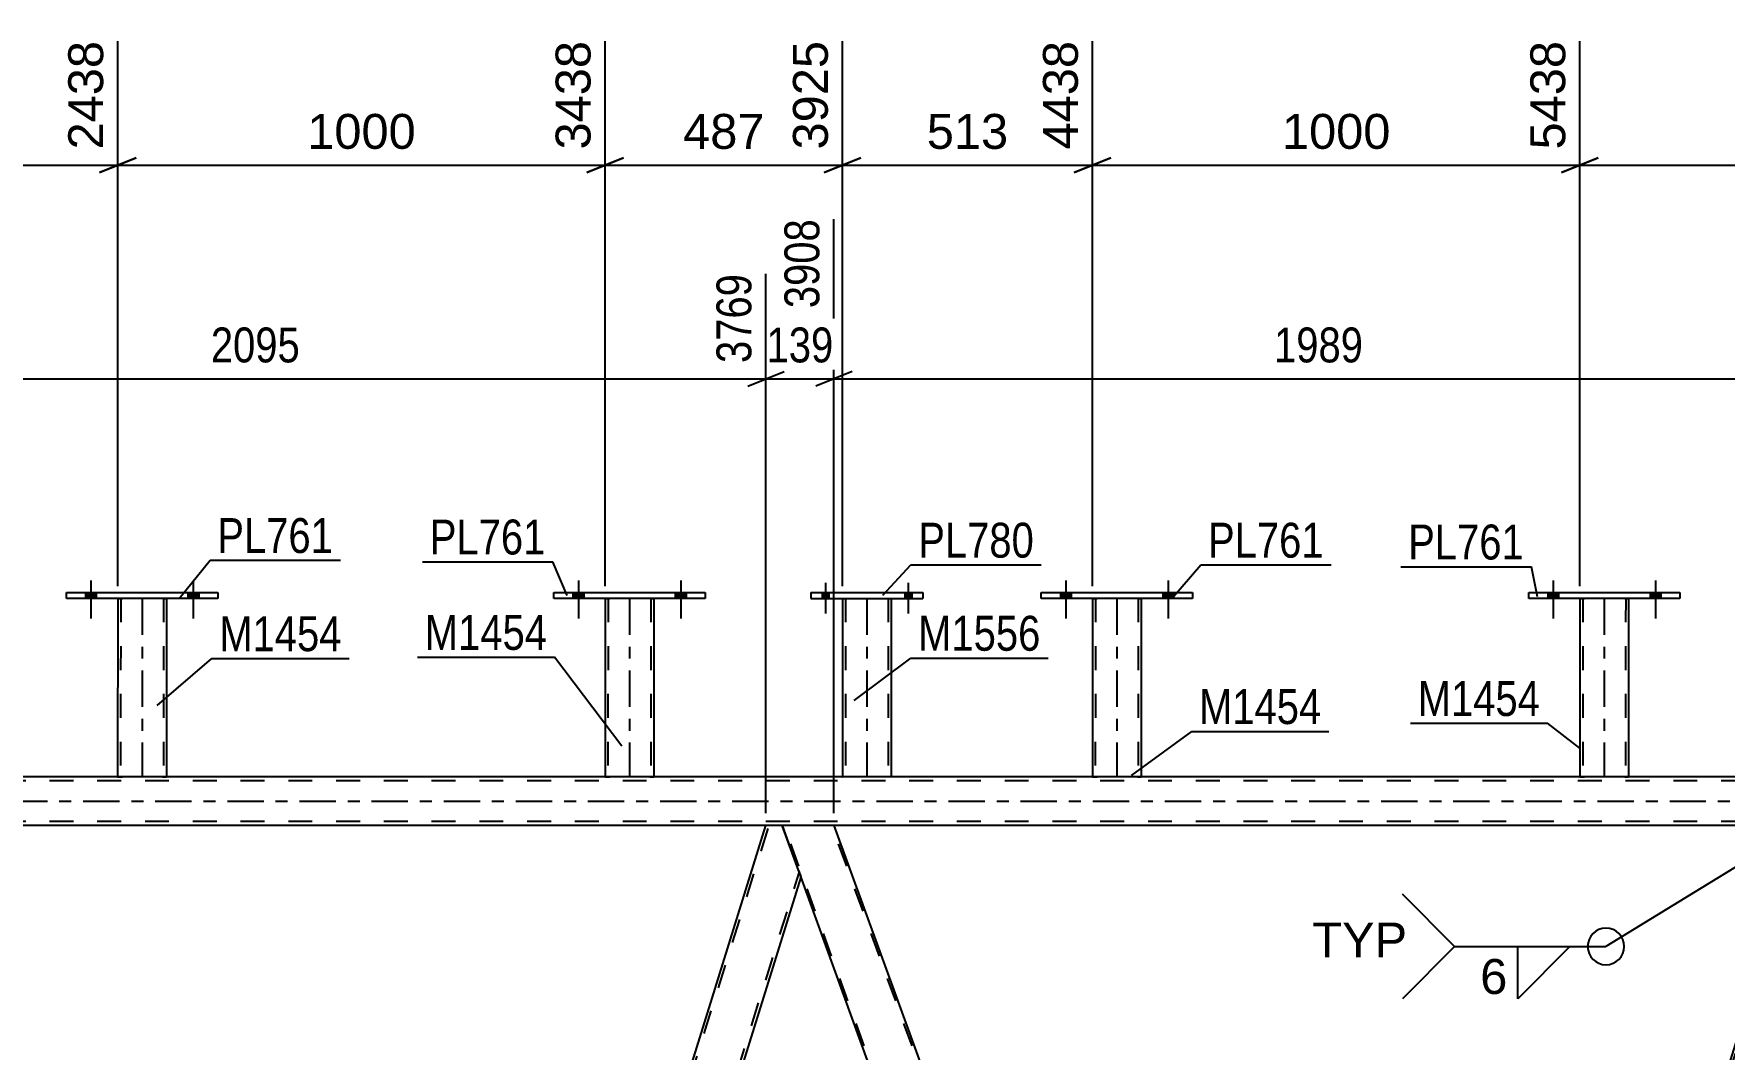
# Model space of a CAD drawing. Header units: millimetres. Extents: x 0 to 841, y 0 to 594.
# Drawn here: x 130.3 to 269, y 419.7 to 503 of the extents above; entities that cross this region are included whole.
import ezdxf

# ---------------------------------------------------------------- set-up
doc = ezdxf.new("R2010")
doc.units = ezdxf.units.MM
doc.linetypes.add('DXK_LINE_DOT2', pattern=[3.9198, 1.9599, -1.9599])
doc.linetypes.add('DXK_LINE_DOT3', pattern=[5.9187, 2.979, -0.9799, 0.9799, -0.9799])
doc.styles.add('Arial', font='ARIAL.TTF', dxfattribs={"height": 0.2})
doc.styles.add('Arial Narrow', font='ARIALN.TTF', dxfattribs={"height": 0.2})

# ---------------------------------------------------------------- blocks, each defined once
blk = doc.blocks.new('Part-814761036-3569 - 3064')
at = {"color": 2, "linetype": 'Continuous'}
for p, q in [((195.93, 438.02), (191.67, 438.02)), ((195.93, 438.02), (238.3, 321.62)), ((234.04, 321.62), (193.2, 433.82))]:
    blk.add_line(p, q, dxfattribs=at)
at = {"color": 7, "linetype": 'DXK_LINE_DOT2'}
for p, q in [((191.67, 438.02), (193.2, 433.82)), ((235.96, 316.8), (191.84, 438.02)), ((239.88, 316.8), (195.76, 438.02)), ((235.79, 316.8), (234.04, 321.62)), ((240.05, 316.8), (238.3, 321.62)), ((240.05, 316.8), (235.79, 316.8))]:
    blk.add_line(p, q, dxfattribs=at)
blk = doc.blocks.new('Bolt-814761036-3093 - 3064')
at = {"linetype": 'Continuous'}
for points in [[(174.51, 456.66), (175.39, 456.66), (175.39, 457.14), (174.51, 457.14)], [(182.91, 456.66), (183.79, 456.66), (183.79, 457.14), (182.91, 457.14)]]:
    blk.add_hatch(color=1, dxfattribs=at).paths.add_polyline_path(points)
at = {"color": 1, "linetype": 'Continuous'}
for p, q in [((174.95, 458.14), (174.95, 455.02)), ((183.35, 458.14), (183.35, 455.02)), ((174.51, 457.14), (174.51, 456.66)), ((175.39, 457.14), (175.39, 456.66)), ((182.91, 457.14), (182.91, 456.66)), ((183.79, 457.14), (183.79, 456.66))]:
    blk.add_line(p, q, dxfattribs=at)
blk = doc.blocks.new('Part-814761036-3541 - 3064')
at = {"color": 2, "linetype": 'Continuous'}
for p, q in [((252.95, 456.66), (252.95, 457.14)), ((252.95, 457.14), (265.35, 457.14)), ((265.35, 456.66), (252.95, 456.66)), ((265.35, 457.14), (265.35, 456.66))]:
    blk.add_line(p, q, dxfattribs=at)
blk = doc.blocks.new('Part-814761036-3340 - 3064')
at = {"color": 2, "linetype": 'Continuous'}
for p, q in [((212.95, 456.66), (212.95, 457.14)), ((212.95, 457.14), (225.35, 457.14)), ((225.35, 456.66), (212.95, 456.66)), ((225.35, 457.14), (225.35, 456.66))]:
    blk.add_line(p, q, dxfattribs=at)
blk = doc.blocks.new('Part-814761036-3233 - 3064')
at = {"color": 7, "linetype": 'DXK_LINE_DOT2'}
for p, q in [((760.68, 441.7), (39.61, 441.7)), ((141.14, 442.02), (137.14, 442.02)), ((181.14, 442.02), (177.14, 442.02)), ((200.63, 442.02), (196.63, 442.02)), ((221.14, 442.02), (217.14, 442.02)), ((261.14, 442.02), (257.14, 442.02)), ((760.68, 438.34), (39.61, 438.34)), ((195.93, 438.02), (190.35, 438.02))]:
    blk.add_line(p, q, dxfattribs=at)
at = {"color": 2, "linetype": 'Continuous'}
for p, q in [((137.14, 442.02), (101.14, 442.02)), ((177.14, 442.02), (141.14, 442.02)), ((196.63, 442.02), (181.14, 442.02)), ((217.14, 442.02), (200.63, 442.02)), ((257.14, 442.02), (221.14, 442.02)), ((297.14, 442.02), (261.14, 442.02)), ((190.35, 438.02), (110.79, 438.02)), ((275.49, 438.02), (195.93, 438.02))]:
    blk.add_line(p, q, dxfattribs=at)
at = {"color": 7, "linetype": 'DXK_LINE_DOT3'}
blk.add_line((39.61, 440.02), (760.68, 440.02), dxfattribs=at)
blk = doc.blocks.new('Bolt-814761036-3256 - 3064')
at = {"linetype": 'Continuous'}
for points in [[(254.51, 456.66), (255.39, 456.66), (255.39, 457.14), (254.51, 457.14)], [(262.91, 456.66), (263.79, 456.66), (263.79, 457.14), (262.91, 457.14)]]:
    blk.add_hatch(color=1, dxfattribs=at).paths.add_polyline_path(points)
at = {"color": 1, "linetype": 'Continuous'}
for p, q in [((254.95, 458.14), (254.95, 455.02)), ((263.35, 458.14), (263.35, 455.02)), ((254.51, 457.14), (254.51, 456.66)), ((255.39, 457.14), (255.39, 456.66)), ((262.91, 457.14), (262.91, 456.66)), ((263.79, 457.14), (263.79, 456.66))]:
    blk.add_line(p, q, dxfattribs=at)
blk = doc.blocks.new('Bolt-814761036-3257 - 3064')
at = {"linetype": 'Continuous'}
for points in [[(254.51, 456.66), (255.39, 456.66), (255.39, 457.14), (254.51, 457.14)], [(262.91, 456.66), (263.79, 456.66), (263.79, 457.14), (262.91, 457.14)]]:
    blk.add_hatch(color=1, dxfattribs=at).paths.add_polyline_path(points)
at = {"color": 1, "linetype": 'Continuous'}
for p, q in [((254.95, 458.14), (254.95, 455.02)), ((263.35, 458.14), (263.35, 455.02)), ((254.51, 457.14), (254.51, 456.66)), ((255.39, 457.14), (255.39, 456.66)), ((262.91, 457.14), (262.91, 456.66)), ((263.79, 457.14), (263.79, 456.66))]:
    blk.add_line(p, q, dxfattribs=at)
blk = doc.blocks.new('Bolt-814761036-3259 - 3064')
at = {"linetype": 'Continuous'}
for points in [[(214.51, 456.66), (215.39, 456.66), (215.39, 457.14), (214.51, 457.14)], [(222.91, 456.66), (223.79, 456.66), (223.79, 457.14), (222.91, 457.14)]]:
    blk.add_hatch(color=1, dxfattribs=at).paths.add_polyline_path(points)
at = {"color": 1, "linetype": 'Continuous'}
for p, q in [((214.95, 458.14), (214.95, 455.02)), ((223.35, 458.14), (223.35, 455.02)), ((214.51, 457.14), (214.51, 456.66)), ((215.39, 457.14), (215.39, 456.66)), ((222.91, 457.14), (222.91, 456.66)), ((223.79, 457.14), (223.79, 456.66))]:
    blk.add_line(p, q, dxfattribs=at)
blk = doc.blocks.new('Bolt-814761036-3410 - 3064')
at = {"linetype": 'Continuous'}
for points in [[(174.51, 456.66), (175.39, 456.66), (175.39, 457.14), (174.51, 457.14)], [(182.91, 456.66), (183.79, 456.66), (183.79, 457.14), (182.91, 457.14)]]:
    blk.add_hatch(color=1, dxfattribs=at).paths.add_polyline_path(points)
at = {"color": 1, "linetype": 'Continuous'}
for p, q in [((174.95, 458.14), (174.95, 455.02)), ((183.35, 458.14), (183.35, 455.02)), ((174.51, 457.14), (174.51, 456.66)), ((175.39, 457.14), (175.39, 456.66)), ((182.91, 457.14), (182.91, 456.66)), ((183.79, 457.14), (183.79, 456.66))]:
    blk.add_line(p, q, dxfattribs=at)
blk = doc.blocks.new('Bolt-814761036-3298 - 3064')
at = {"linetype": 'Continuous'}
for points in [[(214.51, 456.66), (215.39, 456.66), (215.39, 457.14), (214.51, 457.14)], [(222.91, 456.66), (223.79, 456.66), (223.79, 457.14), (222.91, 457.14)]]:
    blk.add_hatch(color=1, dxfattribs=at).paths.add_polyline_path(points)
at = {"color": 1, "linetype": 'Continuous'}
for p, q in [((214.95, 458.14), (214.95, 455.02)), ((223.35, 458.14), (223.35, 455.02)), ((214.51, 457.14), (214.51, 456.66)), ((215.39, 457.14), (215.39, 456.66)), ((222.91, 457.14), (222.91, 456.66)), ((223.79, 457.14), (223.79, 456.66))]:
    blk.add_line(p, q, dxfattribs=at)
blk = doc.blocks.new('Part-814761036-3319 - 3064')
at = {"color": 2, "linetype": 'Continuous'}
for p, q in [((132.95, 456.66), (132.95, 457.14)), ((132.95, 457.14), (145.35, 457.14)), ((145.35, 456.66), (132.95, 456.66)), ((145.35, 457.14), (145.35, 456.66))]:
    blk.add_line(p, q, dxfattribs=at)
blk = doc.blocks.new('Part-814761036-3324 - 3064')
at = {"color": 2, "linetype": 'Continuous'}
for p, q in [((217.15, 456.66), (217.14, 442.02)), ((221.15, 456.66), (221.14, 442.02)), ((217.18, 442.02), (217.14, 442.02)), ((217.28, 442.02), (217.18, 442.02)), ((217.44, 442.02), (217.28, 442.02)), ((220.85, 442.02), (217.44, 442.02)), ((221, 442.02), (220.85, 442.02)), ((221.11, 442.02), (221, 442.02)), ((221.14, 442.02), (221.11, 442.02))]:
    blk.add_line(p, q, dxfattribs=at)
at = {"color": 7, "linetype": 'DXK_LINE_DOT2'}
for p, q in [((217.15, 456.66), (217.15, 456.66)), ((217.15, 456.66), (217.15, 456.66)), ((217.15, 456.66), (217.15, 456.66)), ((217.18, 456.66), (217.15, 456.66)), ((217.15, 456.66), (217.18, 456.66)), ((217.29, 456.66), (217.18, 456.66)), ((217.18, 456.66), (217.29, 456.66)), ((217.44, 456.66), (217.29, 456.66)), ((217.29, 456.66), (217.44, 456.66)), ((217.39, 456.66), (217.38, 442.02)), ((217.39, 456.66), (217.39, 456.66)), ((217.41, 456.66), (217.39, 456.66)), ((217.39, 456.66), (217.41, 456.66)), ((217.46, 456.66), (217.41, 456.66)), ((217.41, 456.66), (217.46, 456.66)), ((220.85, 456.66), (217.44, 456.66)), ((220.85, 456.66), (217.44, 456.66)), ((220.76, 456.66), (217.46, 456.66)), ((217.46, 456.66), (217.54, 456.66)), ((220.84, 456.66), (217.54, 456.66)), ((220.84, 456.66), (220.76, 456.66)), ((220.89, 456.66), (220.84, 456.66)), ((220.84, 456.66), (220.89, 456.66)), ((220.85, 456.66), (221.01, 456.66)), ((221.01, 456.66), (220.85, 456.66)), ((220.91, 456.66), (220.89, 456.66)), ((220.89, 456.66), (220.91, 456.66)), ((220.91, 456.66), (220.9, 442.02)), ((220.91, 456.66), (220.91, 456.66)), ((221.01, 456.66), (221.11, 456.66)), ((221.11, 456.66), (221.01, 456.66)), ((221.11, 456.66), (221.15, 456.66)), ((221.15, 456.66), (221.11, 456.66)), ((221.15, 456.66), (221.15, 456.66)), ((221.15, 456.66), (221.15, 456.66)), ((221.15, 456.66), (221.15, 456.66)), ((217.14, 442.02), (217.18, 442.02)), ((217.18, 442.02), (217.28, 442.02)), ((217.28, 442.02), (217.44, 442.02)), ((217.4, 442.02), (217.38, 442.02)), ((217.38, 442.02), (217.4, 442.02)), ((217.45, 442.02), (217.4, 442.02)), ((217.4, 442.02), (217.44, 442.02)), ((220.85, 442.02), (217.44, 442.02)), ((217.44, 442.02), (217.45, 442.02)), ((220.76, 442.02), (217.45, 442.02)), ((217.45, 442.02), (217.53, 442.02)), ((220.83, 442.02), (217.53, 442.02)), ((220.83, 442.02), (220.76, 442.02)), ((220.89, 442.02), (220.83, 442.02)), ((220.83, 442.02), (220.89, 442.02)), ((220.85, 442.02), (221, 442.02)), ((220.9, 442.02), (220.89, 442.02)), ((220.89, 442.02), (220.9, 442.02)), ((221, 442.02), (221.11, 442.02)), ((221.11, 442.02), (221.14, 442.02))]:
    blk.add_line(p, q, dxfattribs=at)
at = {"color": 7, "linetype": 'DXK_LINE_DOT3'}
blk.add_line((219.15, 456.66), (219.14, 442.02), dxfattribs=at)
blk = doc.blocks.new('Part-814761036-3329 - 3064')
at = {"color": 2, "linetype": 'Continuous'}
for p, q in [((257.15, 456.66), (257.14, 442.02)), ((261.15, 456.66), (261.14, 442.02)), ((257.18, 442.02), (257.14, 442.02)), ((257.28, 442.02), (257.18, 442.02)), ((257.44, 442.02), (257.28, 442.02)), ((260.85, 442.02), (257.44, 442.02)), ((261, 442.02), (260.85, 442.02)), ((261.11, 442.02), (261, 442.02)), ((261.14, 442.02), (261.11, 442.02))]:
    blk.add_line(p, q, dxfattribs=at)
at = {"color": 7, "linetype": 'DXK_LINE_DOT2'}
for p, q in [((257.15, 456.66), (257.15, 456.66)), ((257.15, 456.66), (257.15, 456.66)), ((257.15, 456.66), (257.15, 456.66)), ((257.18, 456.66), (257.15, 456.66)), ((257.15, 456.66), (257.18, 456.66)), ((257.29, 456.66), (257.18, 456.66)), ((257.18, 456.66), (257.29, 456.66)), ((257.44, 456.66), (257.29, 456.66)), ((257.29, 456.66), (257.44, 456.66)), ((257.39, 456.66), (257.38, 442.02)), ((257.39, 456.66), (257.39, 456.66)), ((257.41, 456.66), (257.39, 456.66)), ((257.39, 456.66), (257.41, 456.66)), ((257.46, 456.66), (257.41, 456.66)), ((257.41, 456.66), (257.46, 456.66)), ((260.85, 456.66), (257.44, 456.66)), ((260.85, 456.66), (257.44, 456.66)), ((260.76, 456.66), (257.46, 456.66)), ((257.46, 456.66), (257.54, 456.66)), ((260.84, 456.66), (257.54, 456.66)), ((260.84, 456.66), (260.76, 456.66)), ((260.89, 456.66), (260.84, 456.66)), ((260.84, 456.66), (260.89, 456.66)), ((260.85, 456.66), (261.01, 456.66)), ((261.01, 456.66), (260.85, 456.66)), ((260.91, 456.66), (260.89, 456.66)), ((260.89, 456.66), (260.91, 456.66)), ((260.91, 456.66), (260.9, 442.02)), ((260.91, 456.66), (260.91, 456.66)), ((261.01, 456.66), (261.11, 456.66)), ((261.11, 456.66), (261.01, 456.66)), ((261.11, 456.66), (261.15, 456.66)), ((261.15, 456.66), (261.11, 456.66)), ((261.15, 456.66), (261.15, 456.66)), ((261.15, 456.66), (261.15, 456.66)), ((261.15, 456.66), (261.15, 456.66)), ((257.14, 442.02), (257.18, 442.02)), ((257.18, 442.02), (257.28, 442.02)), ((257.28, 442.02), (257.44, 442.02)), ((257.4, 442.02), (257.38, 442.02)), ((257.38, 442.02), (257.4, 442.02)), ((257.45, 442.02), (257.4, 442.02)), ((257.4, 442.02), (257.44, 442.02)), ((260.85, 442.02), (257.44, 442.02)), ((257.44, 442.02), (257.45, 442.02)), ((260.75, 442.02), (257.45, 442.02)), ((257.45, 442.02), (257.53, 442.02)), ((260.83, 442.02), (257.53, 442.02)), ((260.83, 442.02), (260.75, 442.02)), ((260.88, 442.02), (260.83, 442.02)), ((260.83, 442.02), (260.88, 442.02)), ((260.85, 442.02), (261, 442.02)), ((260.9, 442.02), (260.88, 442.02)), ((260.88, 442.02), (260.9, 442.02)), ((261, 442.02), (261.11, 442.02)), ((261.11, 442.02), (261.14, 442.02))]:
    blk.add_line(p, q, dxfattribs=at)
at = {"color": 7, "linetype": 'DXK_LINE_DOT3'}
blk.add_line((259.15, 456.66), (259.14, 442.02), dxfattribs=at)
blk = doc.blocks.new('Part-814761036-3372 - 3064')
at = {"color": 2, "linetype": 'Continuous'}
for p, q in [((137.15, 456.66), (137.14, 442.02)), ((141.15, 456.66), (141.14, 442.02)), ((137.18, 442.02), (137.14, 442.02)), ((137.28, 442.02), (137.18, 442.02)), ((137.44, 442.02), (137.28, 442.02)), ((140.85, 442.02), (137.44, 442.02)), ((141, 442.02), (140.85, 442.02)), ((141.11, 442.02), (141, 442.02)), ((141.14, 442.02), (141.11, 442.02))]:
    blk.add_line(p, q, dxfattribs=at)
at = {"color": 7, "linetype": 'DXK_LINE_DOT2'}
for p, q in [((137.15, 456.66), (137.15, 456.66)), ((137.15, 456.66), (137.15, 456.66)), ((137.15, 456.66), (137.15, 456.66)), ((137.18, 456.66), (137.15, 456.66)), ((137.15, 456.66), (137.18, 456.66)), ((137.29, 456.66), (137.18, 456.66)), ((137.18, 456.66), (137.29, 456.66)), ((137.41, 456.66), (137.29, 456.66)), ((137.29, 456.66), (137.44, 456.66)), ((137.39, 456.66), (137.38, 442.02)), ((137.39, 456.66), (137.39, 456.66)), ((137.41, 456.66), (137.39, 456.66)), ((137.39, 456.66), (137.41, 456.66)), ((140.85, 456.66), (137.41, 456.66)), ((137.46, 456.66), (137.41, 456.66)), ((137.41, 456.66), (137.46, 456.66)), ((140.85, 456.66), (137.44, 456.66)), ((140.76, 456.66), (137.46, 456.66)), ((137.46, 456.66), (137.54, 456.66)), ((140.84, 456.66), (137.54, 456.66)), ((140.84, 456.66), (140.76, 456.66)), ((140.89, 456.66), (140.84, 456.66)), ((140.84, 456.66), (140.89, 456.66)), ((140.85, 456.66), (141.01, 456.66)), ((141.01, 456.66), (140.85, 456.66)), ((140.91, 456.66), (140.89, 456.66)), ((140.89, 456.66), (140.91, 456.66)), ((140.91, 456.66), (140.9, 442.02)), ((140.91, 456.66), (140.91, 456.66)), ((141.01, 456.66), (141.11, 456.66)), ((141.11, 456.66), (141.01, 456.66)), ((141.11, 456.66), (141.15, 456.66)), ((141.15, 456.66), (141.11, 456.66)), ((141.15, 456.66), (141.15, 456.66)), ((141.15, 456.66), (141.15, 456.66)), ((141.15, 456.66), (141.15, 456.66)), ((137.14, 442.02), (137.18, 442.02)), ((137.18, 442.02), (137.28, 442.02)), ((137.28, 442.02), (137.44, 442.02)), ((137.4, 442.02), (137.38, 442.02)), ((137.38, 442.02), (137.4, 442.02)), ((137.45, 442.02), (137.4, 442.02)), ((137.4, 442.02), (137.44, 442.02)), ((140.85, 442.02), (137.44, 442.02)), ((137.44, 442.02), (137.45, 442.02)), ((140.76, 442.02), (137.45, 442.02)), ((137.45, 442.02), (137.53, 442.02)), ((140.83, 442.02), (137.53, 442.02)), ((140.83, 442.02), (140.76, 442.02)), ((140.89, 442.02), (140.83, 442.02)), ((140.83, 442.02), (140.89, 442.02)), ((140.85, 442.02), (141, 442.02)), ((140.9, 442.02), (140.89, 442.02)), ((140.89, 442.02), (140.9, 442.02)), ((141, 442.02), (141.11, 442.02)), ((141.11, 442.02), (141.14, 442.02))]:
    blk.add_line(p, q, dxfattribs=at)
at = {"color": 7, "linetype": 'DXK_LINE_DOT3'}
blk.add_line((139.15, 456.66), (139.14, 442.02), dxfattribs=at)
blk = doc.blocks.new('Part-814761036-3409 - 3064')
at = {"color": 7, "linetype": 'DXK_LINE_DOT2'}
for p, q in [((275.74, 438.02), (238.92, 319.9)), ((278.22, 434.14), (241.64, 316.8)), ((278.35, 433.77), (278.33, 433.82)), ((278.35, 433.77), (278.33, 433.82)), ((239.2, 321.62), (238.78, 320.27)), ((243.39, 321.62), (241.89, 316.8)), ((240.05, 316.8), (238.78, 320.27)), ((241.89, 316.8), (240.05, 316.8))]:
    blk.add_line(p, q, dxfattribs=at)
at = {"color": 2, "linetype": 'Continuous'}
for p, q in [((275.49, 438.02), (239.2, 321.62)), ((276.81, 438.02), (275.49, 438.02)), ((278.33, 433.82), (276.81, 438.02)), ((278.35, 433.77), (243.39, 321.62))]:
    blk.add_line(p, q, dxfattribs=at)
blk = doc.blocks.new('Part-814761036-3601 - 3064')
at = {"color": 2, "linetype": 'Continuous'}
for p, q in [((194.03, 457.14), (194.03, 456.66)), ((194.03, 457.14), (203.23, 457.14)), ((194.03, 456.66), (203.23, 456.66)), ((203.23, 457.14), (203.23, 456.66))]:
    blk.add_line(p, q, dxfattribs=at)
at = {"color": 7, "linetype": 'DXK_LINE_DOT2'}
for p, q in [((194.03, 457.14), (203.23, 457.14)), ((194.03, 456.66), (203.23, 456.66))]:
    blk.add_line(p, q, dxfattribs=at)
blk = doc.blocks.new('Part-814761036-3478 - 3064')
at = {"color": 2, "linetype": 'Continuous'}
for p, q in [((177.15, 456.66), (177.14, 442.02)), ((181.15, 456.66), (181.14, 442.02)), ((177.18, 442.02), (177.14, 442.02)), ((177.28, 442.02), (177.18, 442.02)), ((177.44, 442.02), (177.28, 442.02)), ((180.85, 442.02), (177.44, 442.02)), ((181, 442.02), (180.85, 442.02)), ((181.11, 442.02), (181, 442.02)), ((181.14, 442.02), (181.11, 442.02))]:
    blk.add_line(p, q, dxfattribs=at)
at = {"color": 7, "linetype": 'DXK_LINE_DOT2'}
for p, q in [((177.15, 456.66), (177.15, 456.66)), ((177.15, 456.66), (177.15, 456.66)), ((177.15, 456.66), (177.15, 456.66)), ((177.18, 456.66), (177.15, 456.66)), ((177.15, 456.66), (177.18, 456.66)), ((177.29, 456.66), (177.18, 456.66)), ((177.18, 456.66), (177.29, 456.66)), ((177.44, 456.66), (177.29, 456.66)), ((177.29, 456.66), (177.44, 456.66)), ((177.39, 456.66), (177.38, 442.02)), ((177.39, 456.66), (177.39, 456.66)), ((177.41, 456.66), (177.39, 456.66)), ((177.39, 456.66), (177.41, 456.66)), ((177.46, 456.66), (177.41, 456.66)), ((177.41, 456.66), (177.46, 456.66)), ((180.85, 456.66), (177.44, 456.66)), ((180.85, 456.66), (177.44, 456.66)), ((180.76, 456.66), (177.46, 456.66)), ((177.46, 456.66), (177.54, 456.66)), ((180.84, 456.66), (177.54, 456.66)), ((180.84, 456.66), (180.76, 456.66)), ((180.89, 456.66), (180.84, 456.66)), ((180.84, 456.66), (180.89, 456.66)), ((180.85, 456.66), (181.01, 456.66)), ((181.01, 456.66), (180.85, 456.66)), ((180.91, 456.66), (180.89, 456.66)), ((180.89, 456.66), (180.91, 456.66)), ((180.91, 456.66), (180.9, 442.02)), ((180.91, 456.66), (180.91, 456.66)), ((181.01, 456.66), (181.11, 456.66)), ((181.11, 456.66), (181.01, 456.66)), ((181.11, 456.66), (181.15, 456.66)), ((181.15, 456.66), (181.11, 456.66)), ((181.15, 456.66), (181.15, 456.66)), ((181.15, 456.66), (181.15, 456.66)), ((181.15, 456.66), (181.15, 456.66)), ((177.14, 442.02), (177.18, 442.02)), ((177.18, 442.02), (177.28, 442.02)), ((177.28, 442.02), (177.44, 442.02)), ((177.4, 442.02), (177.38, 442.02)), ((177.38, 442.02), (177.4, 442.02)), ((177.45, 442.02), (177.4, 442.02)), ((177.4, 442.02), (177.44, 442.02)), ((180.85, 442.02), (177.44, 442.02)), ((177.44, 442.02), (177.45, 442.02)), ((180.76, 442.02), (177.45, 442.02)), ((177.45, 442.02), (177.53, 442.02)), ((180.83, 442.02), (177.53, 442.02)), ((180.83, 442.02), (180.76, 442.02)), ((180.89, 442.02), (180.83, 442.02)), ((180.83, 442.02), (180.89, 442.02)), ((180.85, 442.02), (181, 442.02)), ((180.9, 442.02), (180.89, 442.02)), ((180.89, 442.02), (180.9, 442.02)), ((181, 442.02), (181.11, 442.02)), ((181.11, 442.02), (181.14, 442.02))]:
    blk.add_line(p, q, dxfattribs=at)
at = {"color": 7, "linetype": 'DXK_LINE_DOT3'}
blk.add_line((179.15, 456.66), (179.14, 442.02), dxfattribs=at)
blk = doc.blocks.new('Part-814761036-3488 - 3064')
at = {"color": 2, "linetype": 'Continuous'}
for p, q in [((172.95, 456.66), (172.95, 457.14)), ((172.95, 457.14), (185.35, 457.14)), ((185.35, 456.66), (172.95, 456.66)), ((185.35, 457.14), (185.35, 456.66))]:
    blk.add_line(p, q, dxfattribs=at)
blk = doc.blocks.new('Bolt-814761036-3499 - 3064')
at = {"linetype": 'Continuous'}
for points in [[(134.51, 456.66), (135.39, 456.66), (135.39, 457.14), (134.51, 457.14)], [(142.91, 456.66), (143.79, 456.66), (143.79, 457.14), (142.91, 457.14)]]:
    blk.add_hatch(color=1, dxfattribs=at).paths.add_polyline_path(points)
at = {"color": 1, "linetype": 'Continuous'}
for p, q in [((134.95, 458.14), (134.95, 455.02)), ((143.35, 458.14), (143.35, 455.02)), ((134.51, 457.14), (134.51, 456.66)), ((135.39, 457.14), (135.39, 456.66)), ((142.91, 457.14), (142.91, 456.66)), ((143.79, 457.14), (143.79, 456.66))]:
    blk.add_line(p, q, dxfattribs=at)
blk = doc.blocks.new('Part-814761036-3585 - 3064')
at = {"color": 2, "linetype": 'Continuous'}
for p, q in [((150.66, 316.8), (106.54, 438.02)), ((106.54, 438.02), (110.79, 438.02)), ((110.79, 438.02), (153.67, 320.22))]:
    blk.add_line(p, q, dxfattribs=at)
at = {"color": 7, "linetype": 'DXK_LINE_DOT2'}
for p, q in [((150.83, 316.8), (106.71, 438.02)), ((154.74, 316.8), (110.62, 438.02)), ((154.91, 316.8), (153.67, 320.22)), ((154.91, 316.8), (150.66, 316.8))]:
    blk.add_line(p, q, dxfattribs=at)
blk = doc.blocks.new('Part-814761036-3590 - 3064')
at = {"color": 2, "linetype": 'Continuous'}
for p, q in [((153.65, 320.27), (190.35, 438.02)), ((191.67, 438.02), (190.35, 438.02)), ((193.2, 433.82), (191.67, 438.02)), ((193.22, 433.77), (156.76, 316.8)), ((154.91, 316.8), (153.67, 320.22))]:
    blk.add_line(p, q, dxfattribs=at)
at = {"color": 7, "linetype": 'DXK_LINE_DOT2'}
for p, q in [((153.79, 319.9), (190.6, 438.02)), ((156.51, 316.8), (193.08, 434.14)), ((193.22, 433.77), (193.2, 433.82)), ((193.22, 433.77), (193.2, 433.82)), ((153.65, 320.27), (153.67, 320.22)), ((156.76, 316.8), (154.91, 316.8))]:
    blk.add_line(p, q, dxfattribs=at)
blk = doc.blocks.new('Bolt-814761036-3591 - 3064')
at = {"linetype": 'Continuous'}
for points in [[(134.51, 456.66), (135.39, 456.66), (135.39, 457.14), (134.51, 457.14)], [(142.91, 456.66), (143.79, 456.66), (143.79, 457.14), (142.91, 457.14)]]:
    blk.add_hatch(color=1, dxfattribs=at).paths.add_polyline_path(points)
at = {"color": 1, "linetype": 'Continuous'}
for p, q in [((134.95, 458.14), (134.95, 455.02)), ((143.35, 458.14), (143.35, 455.02)), ((134.51, 457.14), (134.51, 456.66)), ((135.39, 457.14), (135.39, 456.66)), ((142.91, 457.14), (142.91, 456.66)), ((143.79, 457.14), (143.79, 456.66))]:
    blk.add_line(p, q, dxfattribs=at)
blk = doc.blocks.new('Part-814761036-3596 - 3064')
at = {"color": 2, "linetype": 'Continuous'}
for p, q in [((196.63, 456.66), (196.63, 442.02)), ((200.63, 456.66), (200.63, 442.02)), ((200.59, 442.02), (196.63, 442.02)), ((200.63, 442.02), (200.59, 442.02))]:
    blk.add_line(p, q, dxfattribs=at)
at = {"color": 7, "linetype": 'DXK_LINE_DOT2'}
for p, q in [((196.63, 456.66), (200.63, 456.66)), ((196.87, 456.66), (196.87, 442.02)), ((200.39, 456.66), (200.39, 442.02)), ((196.63, 442.02), (196.66, 442.02)), ((200.37, 442.02), (200.39, 442.02))]:
    blk.add_line(p, q, dxfattribs=at)
at = {"color": 7, "linetype": 'DXK_LINE_DOT3'}
blk.add_line((198.63, 456.66), (198.63, 442.02), dxfattribs=at)
blk = doc.blocks.new('Bolt-814761036-3612 - 3064')
at = {"linetype": 'Continuous'}
for points in [[(194.95, 456.66), (195.51, 456.66), (195.51, 457.14), (194.95, 457.14)], [(194.95, 456.66), (195.51, 456.66), (195.51, 457.14), (194.95, 457.14)], [(201.75, 456.66), (202.31, 456.66), (202.31, 457.14), (201.75, 457.14)], [(201.75, 456.66), (202.31, 456.66), (202.31, 457.14), (201.75, 457.14)]]:
    blk.add_hatch(color=1, dxfattribs=at).paths.add_polyline_path(points)
at = {"color": 1, "linetype": 'Continuous'}
for p, q in [((195.23, 457.94), (195.23, 455.42)), ((195.23, 457.94), (195.23, 455.42)), ((202.03, 457.94), (202.03, 455.42)), ((202.03, 457.94), (202.03, 455.42)), ((194.95, 457.14), (194.95, 456.66)), ((194.95, 457.14), (194.95, 456.66)), ((195.51, 457.14), (195.51, 456.66)), ((195.51, 457.14), (195.51, 456.66)), ((201.75, 457.14), (201.75, 456.66)), ((201.75, 457.14), (201.75, 456.66)), ((202.31, 457.14), (202.31, 456.66)), ((202.31, 457.14), (202.31, 456.66))]:
    blk.add_line(p, q, dxfattribs=at)
blk = doc.blocks.new('StraightDimension-814761036-10451 - 3064')
at = {"color": 7, "linetype": 'Continuous'}
for p, q in [((97.15, 457.66), (97.15, 502.41)), ((137.15, 457.66), (137.15, 502.41)), ((98.65, 492.82), (95.65, 491.62)), ((135.65, 491.62), (138.65, 492.82)), ((97.15, 492.22), (137.15, 492.22))]:
    blk.add_line(p, q, dxfattribs=at)
at = {"color": 0}
blk.add_wipeout([(122.2, 492.97), (122.2, 497.17), (112.1, 497.17), (112.1, 492.97)], dxfattribs=at)
at = {"color": 3, "style": 'Arial'}
blk.add_text('1000', height=2.865, dxfattribs=at).set_placement((112.7, 493.57))
at = {"color": 0, "linetype": 'Continuous'}
blk.add_wipeout([(136.55, 503.01), (132.35, 503.01), (132.35, 492.92), (136.55, 492.92)], dxfattribs=at)
at = {"color": 3, "linetype": 'Continuous', "style": 'Arial'}
blk.add_text('2438', height=2.865, rotation=90.0002, dxfattribs=at).set_placement((135.95, 493.52))
blk = doc.blocks.new('StraightDimension-814761036-10448 - 3064')
at = {"color": 7, "linetype": 'Continuous'}
for p, q in [((196.63, 457.66), (196.63, 502.41)), ((217.15, 457.66), (217.15, 502.41)), ((198.13, 492.82), (195.13, 491.62)), ((215.65, 491.62), (218.65, 492.82)), ((196.63, 492.22), (217.15, 492.22))]:
    blk.add_line(p, q, dxfattribs=at)
at = {"color": 0}
blk.add_wipeout([(210.82, 492.97), (210.82, 497.17), (202.95, 497.17), (202.95, 492.97)], dxfattribs=at)
at = {"color": 3, "style": 'Arial'}
blk.add_text('513', height=2.865, dxfattribs=at).set_placement((203.55, 493.57))
at = {"color": 0, "linetype": 'Continuous'}
blk.add_wipeout([(216.55, 503.01), (212.35, 503.01), (212.35, 492.92), (216.55, 492.92)], dxfattribs=at)
at = {"color": 3, "linetype": 'Continuous', "style": 'Arial'}
blk.add_text('4438', height=2.865, rotation=90.0002, dxfattribs=at).set_placement((215.95, 493.52))
blk = doc.blocks.new('StraightDimension-814761036-10449 - 3064')
at = {"color": 7, "linetype": 'Continuous'}
for p, q in [((177.15, 457.66), (177.15, 502.41)), ((196.63, 457.66), (196.63, 502.41)), ((178.65, 492.82), (175.65, 491.62)), ((195.13, 491.62), (198.13, 492.82)), ((177.15, 492.22), (196.63, 492.22))]:
    blk.add_line(p, q, dxfattribs=at)
at = {"color": 0}
blk.add_wipeout([(190.82, 492.97), (190.82, 497.17), (182.95, 497.17), (182.95, 492.97)], dxfattribs=at)
at = {"color": 3, "style": 'Arial'}
blk.add_text('487', height=2.865, dxfattribs=at).set_placement((183.55, 493.57))
at = {"color": 0, "linetype": 'Continuous'}
blk.add_wipeout([(196.03, 503.01), (191.83, 503.01), (191.83, 492.92), (196.03, 492.92)], dxfattribs=at)
at = {"color": 3, "linetype": 'Continuous', "style": 'Arial'}
blk.add_text('3925', height=2.865, rotation=90.0002, dxfattribs=at).set_placement((195.43, 493.52))
blk = doc.blocks.new('StraightDimension-814761036-9946 - 3064')
at = {"color": 7, "linetype": 'Continuous'}
for p, q in [((195.93, 439.02), (195.93, 487.81)), ((275.49, 439.02), (275.49, 483.31)), ((197.43, 475.29), (194.43, 474.09)), ((195.93, 474.69), (275.49, 474.69)), ((273.99, 474.09), (276.99, 475.29))]:
    blk.add_line(p, q, dxfattribs=at)
at = {"color": 0}
blk.add_wipeout([(239.96, 475.44), (239.96, 479.64), (231.45, 479.64), (231.45, 475.44)], dxfattribs=at)
at = {"color": 3, "style": 'Arial Narrow'}
blk.add_text('1989', height=2.863, dxfattribs=at).set_placement((232.05, 476.04))
at = {"color": 0, "linetype": 'Continuous'}
blk.add_wipeout([(274.89, 483.91), (270.69, 483.91), (270.69, 475.39), (274.89, 475.39)], dxfattribs=at)
at = {"color": 3, "linetype": 'Continuous', "style": 'Arial Narrow'}
blk.add_text('5897', height=2.863, rotation=90.0002, dxfattribs=at).set_placement((274.29, 475.99))
blk = doc.blocks.new('StraightDimension-814761036-9947 - 3064')
at = {"color": 7, "linetype": 'Continuous'}
for p, q in [((195.93, 439.02), (195.93, 487.81)), ((190.35, 439.02), (190.35, 483.31)), ((188.85, 474.09), (191.85, 475.29)), ((190.35, 474.69), (195.93, 474.69)), ((197.43, 475.29), (194.43, 474.09))]:
    blk.add_line(p, q, dxfattribs=at)
at = {"color": 0}
blk.add_wipeout([(196.48, 475.44), (196.48, 479.64), (189.8, 479.64), (189.8, 475.44)], dxfattribs=at)
at = {"color": 3, "style": 'Arial Narrow'}
blk.add_text('139', height=2.863, dxfattribs=at).set_placement((190.4, 476.04))
at = {"color": 0, "linetype": 'Continuous'}
blk.add_wipeout([(195.33, 488.41), (191.13, 488.41), (191.13, 479.89), (195.33, 479.89)], dxfattribs=at)
at = {"color": 3, "linetype": 'Continuous', "style": 'Arial Narrow'}
blk.add_text('3908', height=2.863, rotation=90.0002, dxfattribs=at).set_placement((194.73, 480.49))
blk = doc.blocks.new('StraightDimension-814761036-9948 - 3064')
at = {"color": 7, "linetype": 'Continuous'}
for p, q in [((106.54, 439.02), (106.54, 483.31)), ((190.35, 439.02), (190.35, 483.31)), ((108.04, 475.29), (105.04, 474.09)), ((106.54, 474.69), (190.35, 474.69)), ((188.85, 474.09), (191.85, 475.29))]:
    blk.add_line(p, q, dxfattribs=at)
at = {"color": 0}
blk.add_wipeout([(152.7, 475.44), (152.7, 479.64), (144.19, 479.64), (144.19, 475.44)], dxfattribs=at)
at = {"color": 3, "style": 'Arial Narrow'}
blk.add_text('2095', height=2.863, dxfattribs=at).set_placement((144.79, 476.04))
at = {"color": 0, "linetype": 'Continuous'}
blk.add_wipeout([(189.75, 483.91), (185.55, 483.91), (185.55, 475.39), (189.75, 475.39)], dxfattribs=at)
at = {"color": 3, "linetype": 'Continuous', "style": 'Arial Narrow'}
blk.add_text('3769', height=2.863, rotation=90.0002, dxfattribs=at).set_placement((189.15, 475.99))
blk = doc.blocks.new('StraightDimension-814761036-10446 - 3064')
at = {"color": 7, "linetype": 'Continuous'}
for p, q in [((257.15, 457.66), (257.15, 502.41)), ((297.15, 457.66), (297.15, 502.41)), ((258.65, 492.82), (255.65, 491.62)), ((295.65, 491.62), (298.65, 492.82)), ((257.15, 492.22), (297.15, 492.22))]:
    blk.add_line(p, q, dxfattribs=at)
at = {"color": 0}
blk.add_wipeout([(282.19, 492.97), (282.19, 497.17), (272.1, 497.17), (272.1, 492.97)], dxfattribs=at)
at = {"color": 3, "style": 'Arial'}
blk.add_text('1000', height=2.865, dxfattribs=at).set_placement((272.7, 493.57))
at = {"color": 0, "linetype": 'Continuous'}
blk.add_wipeout([(296.55, 503.01), (292.35, 503.01), (292.35, 492.92), (296.55, 492.92)], dxfattribs=at)
at = {"color": 3, "linetype": 'Continuous', "style": 'Arial'}
blk.add_text('6438', height=2.865, rotation=90.0002, dxfattribs=at).set_placement((295.95, 493.52))
blk = doc.blocks.new('StraightDimension-814761036-10447 - 3064')
at = {"color": 7, "linetype": 'Continuous'}
for p, q in [((217.15, 457.66), (217.15, 502.41)), ((257.15, 457.66), (257.15, 502.41)), ((218.65, 492.82), (215.65, 491.62)), ((255.65, 491.62), (258.65, 492.82)), ((217.15, 492.22), (257.15, 492.22))]:
    blk.add_line(p, q, dxfattribs=at)
at = {"color": 0}
blk.add_wipeout([(242.2, 492.97), (242.2, 497.17), (232.1, 497.17), (232.1, 492.97)], dxfattribs=at)
at = {"color": 3, "style": 'Arial'}
blk.add_text('1000', height=2.865, dxfattribs=at).set_placement((232.7, 493.57))
at = {"color": 0, "linetype": 'Continuous'}
blk.add_wipeout([(256.55, 503.01), (252.35, 503.01), (252.35, 492.92), (256.55, 492.92)], dxfattribs=at)
at = {"color": 3, "linetype": 'Continuous', "style": 'Arial'}
blk.add_text('5438', height=2.865, rotation=90.0002, dxfattribs=at).set_placement((255.95, 493.52))
blk = doc.blocks.new('StraightDimension-814761036-10450 - 3064')
at = {"color": 7, "linetype": 'Continuous'}
for p, q in [((137.15, 457.66), (137.15, 502.41)), ((177.15, 457.66), (177.15, 502.41)), ((138.65, 492.82), (135.65, 491.62)), ((175.65, 491.62), (178.65, 492.82)), ((137.15, 492.22), (177.15, 492.22))]:
    blk.add_line(p, q, dxfattribs=at)
at = {"color": 0}
blk.add_wipeout([(162.2, 492.97), (162.2, 497.17), (152.1, 497.17), (152.1, 492.97)], dxfattribs=at)
at = {"color": 3, "style": 'Arial'}
blk.add_text('1000', height=2.865, dxfattribs=at).set_placement((152.7, 493.57))
at = {"color": 0, "linetype": 'Continuous'}
blk.add_wipeout([(176.55, 503.01), (172.35, 503.01), (172.35, 492.92), (176.55, 492.92)], dxfattribs=at)
at = {"color": 3, "linetype": 'Continuous', "style": 'Arial'}
blk.add_text('3438', height=2.865, rotation=90.0002, dxfattribs=at).set_placement((175.95, 493.52))
blk = doc.blocks.new('Mark-814761036-3336 - 3064')
at = {"color": 0}
blk.add_wipeout([(236.13, 460.01), (236.13, 463.01), (226.63, 463.01), (226.63, 460.01)], dxfattribs=at)
blk.add_wipeout([(236.13, 460.01), (236.13, 463.01), (226.63, 463.01), (226.63, 460.01)], dxfattribs=at)
at = {"color": 30, "linetype": 'Continuous'}
for p, q in [((223.65, 456.66), (226.03, 459.41)), ((226.03, 459.41), (236.73, 459.41))]:
    blk.add_line(p, q, dxfattribs=at)
at = {"color": 3, "style": 'Arial Narrow'}
blk.add_text('PL761', height=2.863, dxfattribs=at).set_placement((226.63, 460.01))
blk = doc.blocks.new('Mark-814761036-3368 - 3064')
at = {"color": 0}
blk.add_wipeout([(155.53, 452.33), (155.53, 455.33), (145.48, 455.33), (145.48, 452.33)], dxfattribs=at)
blk.add_wipeout([(155.53, 452.33), (155.53, 455.33), (145.48, 455.33), (145.48, 452.33)], dxfattribs=at)
at = {"color": 30, "linetype": 'Continuous'}
for p, q in [((140.39, 447.86), (144.88, 451.73)), ((144.88, 451.73), (156.13, 451.73))]:
    blk.add_line(p, q, dxfattribs=at)
at = {"color": 3, "style": 'Arial Narrow'}
blk.add_text('M1454', height=2.863, dxfattribs=at).set_placement((145.48, 452.33))
blk = doc.blocks.new('Mark-814761036-3315 - 3064')
at = {"color": 0}
blk.add_wipeout([(154.82, 460.39), (154.82, 463.39), (145.32, 463.39), (145.32, 460.39)], dxfattribs=at)
blk.add_wipeout([(154.82, 460.39), (154.82, 463.39), (145.32, 463.39), (145.32, 460.39)], dxfattribs=at)
at = {"color": 30, "linetype": 'Continuous'}
for p, q in [((142.18, 456.66), (144.72, 459.79)), ((144.72, 459.79), (155.42, 459.79))]:
    blk.add_line(p, q, dxfattribs=at)
at = {"color": 3, "style": 'Arial Narrow'}
blk.add_text('PL761', height=2.863, dxfattribs=at).set_placement((145.32, 460.39))
blk = doc.blocks.new('Mark-814761036-3320 - 3064')
at = {"color": 0}
blk.add_wipeout([(235.94, 446.35), (235.94, 449.35), (225.89, 449.35), (225.89, 446.35)], dxfattribs=at)
blk.add_wipeout([(235.94, 446.35), (235.94, 449.35), (225.89, 449.35), (225.89, 446.35)], dxfattribs=at)
at = {"color": 30, "linetype": 'Continuous'}
for p, q in [((220.34, 442.12), (225.29, 445.75)), ((225.29, 445.75), (236.54, 445.75))]:
    blk.add_line(p, q, dxfattribs=at)
at = {"color": 3, "style": 'Arial Narrow'}
blk.add_text('M1454', height=2.863, dxfattribs=at).set_placement((225.89, 446.35))
blk = doc.blocks.new('Mark-814761036-3325 - 3064')
at = {"color": 0}
blk.add_wipeout([(253.89, 447.01), (253.89, 450.01), (243.84, 450.01), (243.84, 447.01)], dxfattribs=at)
blk.add_wipeout([(253.89, 447.01), (253.89, 450.01), (243.84, 450.01), (243.84, 447.01)], dxfattribs=at)
at = {"color": 30, "linetype": 'Continuous'}
for p in [(243.24, 446.41), (257.14, 444.37)]:
    blk.add_line(p, (254.49, 446.41), dxfattribs=at)
at = {"color": 3, "style": 'Arial Narrow'}
blk.add_text('M1454', height=2.863, dxfattribs=at).set_placement((243.84, 447.01))
blk = doc.blocks.new('Mark-814761036-3474 - 3064')
at = {"color": 0}
blk.add_wipeout([(172.4, 452.44), (172.4, 455.44), (162.35, 455.44), (162.35, 452.44)], dxfattribs=at)
blk.add_wipeout([(172.4, 452.44), (172.4, 455.44), (162.35, 455.44), (162.35, 452.44)], dxfattribs=at)
at = {"color": 30, "linetype": 'Continuous'}
for p in [(161.75, 451.84), (178.52, 444.52)]:
    blk.add_line(p, (173, 451.84), dxfattribs=at)
at = {"color": 3, "style": 'Arial Narrow'}
blk.add_text('M1454', height=2.863, dxfattribs=at).set_placement((162.35, 452.44))
blk = doc.blocks.new('Mark-814761036-3484 - 3064')
at = {"color": 0}
blk.add_wipeout([(172.26, 460.27), (172.26, 463.27), (162.76, 463.27), (162.76, 460.27)], dxfattribs=at)
blk.add_wipeout([(172.26, 460.27), (172.26, 463.27), (162.76, 463.27), (162.76, 460.27)], dxfattribs=at)
at = {"color": 30, "linetype": 'Continuous'}
for p in [(162.16, 459.67), (174.03, 456.9)]:
    blk.add_line(p, (172.86, 459.67), dxfattribs=at)
at = {"color": 3, "style": 'Arial Narrow'}
blk.add_text('PL761', height=2.863, dxfattribs=at).set_placement((162.76, 460.27))
blk = doc.blocks.new('Mark-814761036-3597 - 3064')
at = {"color": 0}
blk.add_wipeout([(212.35, 460.01), (212.35, 463.01), (202.85, 463.01), (202.85, 460.01)], dxfattribs=at)
blk.add_wipeout([(212.35, 460.01), (212.35, 463.01), (202.85, 463.01), (202.85, 460.01)], dxfattribs=at)
at = {"color": 30, "linetype": 'Continuous'}
for p, q in [((199.93, 456.92), (202.25, 459.41)), ((202.25, 459.41), (212.95, 459.41))]:
    blk.add_line(p, q, dxfattribs=at)
at = {"color": 3, "style": 'Arial Narrow'}
blk.add_text('PL780', height=2.863, dxfattribs=at).set_placement((202.85, 460.01))
blk = doc.blocks.new('Mark-814761036-3537 - 3064')
at = {"color": 0}
blk.add_wipeout([(252.57, 459.86), (252.57, 462.86), (243.06, 462.86), (243.06, 459.86)], dxfattribs=at)
blk.add_wipeout([(252.57, 459.86), (252.57, 462.86), (243.06, 462.86), (243.06, 459.86)], dxfattribs=at)
at = {"color": 30, "linetype": 'Continuous'}
for p in [(242.46, 459.26), (253.66, 456.78)]:
    blk.add_line(p, (253.17, 459.26), dxfattribs=at)
at = {"color": 3, "style": 'Arial Narrow'}
blk.add_text('PL761', height=2.863, dxfattribs=at).set_placement((243.06, 459.86))
blk = doc.blocks.new('WeldMark-814761036-4908 - 3064')
at = {"linetype": 'Continuous'}
blk.add_hatch(color=30, dxfattribs=at).paths.add_polyline_path([(272.54, 437.09), (275.49, 438.02), (273.32, 435.82)])
at = {"color": 30, "linetype": 'Continuous'}
for p in [(275.49, 438.02), (246.87, 428.09)]:
    blk.add_line(p, (259.29, 428.09), dxfattribs=at)
at = {"color": 3, "linetype": 'Continuous'}
for p, q in [((246.87, 428.09), (242.58, 432.37)), ((246.87, 428.09), (242.58, 423.8)), ((252.05, 428.09), (256.33, 428.09))]:
    blk.add_line(p, q, dxfattribs=at)
for start, end in [(90, 270), (270, 90)]:
    blk.add_arc((259.29, 428.09), 1.5, start, end, dxfattribs=at)
at = {"color": 0}
blk.add_wipeout([(251.39, 423.99), (251.39, 427.39), (248.77, 427.39), (248.77, 423.99)], dxfattribs=at)
at = {"color": 3, "linetype": 'Continuous'}
for p, q in [((256.33, 428.09), (252.05, 423.8)), ((252.05, 423.8), (252.05, 428.09))]:
    blk.add_line(p, q, dxfattribs=at)
at = {"color": 3, "style": 'Arial'}
blk.add_text('6', height=2.87, dxfattribs=at).set_placement((248.97, 424.19))
at = {"color": 0, "linetype": 'Continuous'}
blk.add_wipeout([(242.97, 427.19), (242.97, 430.19), (235.19, 430.19), (235.19, 427.19)], dxfattribs=at)
blk.add_wipeout([(242.97, 427.19), (242.97, 430.19), (235.19, 430.19), (235.19, 427.19)], dxfattribs=at)
at = {"color": 3, "linetype": 'Continuous', "style": 'Arial'}
blk.add_text('TYP', height=2.865, dxfattribs=at).set_placement((235.19, 427.19))
blk = doc.blocks.new('Mark-814761036-3592 - 3064')
at = {"color": 0}
blk.add_wipeout([(212.9, 452.37), (212.9, 455.37), (202.84, 455.37), (202.84, 452.37)], dxfattribs=at)
blk.add_wipeout([(212.9, 452.37), (212.9, 455.37), (202.84, 455.37), (202.84, 452.37)], dxfattribs=at)
at = {"color": 30, "linetype": 'Continuous'}
for p, q in [((197.58, 448.29), (202.24, 451.77)), ((202.24, 451.77), (213.5, 451.77))]:
    blk.add_line(p, q, dxfattribs=at)
at = {"color": 3, "style": 'Arial Narrow'}
blk.add_text('M1556', height=2.863, dxfattribs=at).set_placement((202.84, 452.37))

msp = doc.modelspace()

# ---------------------------------------------------------------- block references
for name in ['Bolt-814761036-3499 - 3064', 'Bolt-814761036-3591 - 3064', 'Bolt-814761036-3093 - 3064', 'Bolt-814761036-3410 - 3064', 'Bolt-814761036-3612 - 3064', 'Bolt-814761036-3259 - 3064', 'Bolt-814761036-3298 - 3064', 'Bolt-814761036-3256 - 3064', 'Bolt-814761036-3257 - 3064', 'Part-814761036-3319 - 3064', 'Part-814761036-3372 - 3064', 'Part-814761036-3488 - 3064', 'Part-814761036-3478 - 3064', 'Part-814761036-3601 - 3064', 'Part-814761036-3596 - 3064', 'Part-814761036-3340 - 3064', 'Part-814761036-3324 - 3064', 'Part-814761036-3541 - 3064', 'Part-814761036-3329 - 3064', 'Part-814761036-3233 - 3064', 'Part-814761036-3585 - 3064', 'Part-814761036-3590 - 3064', 'Part-814761036-3569 - 3064', 'Part-814761036-3409 - 3064']:
    msp.add_blockref(name, (0, 0))

# ---------------------------------------------------------------- next in the draw order: block references
for name in ['StraightDimension-814761036-10451 - 3064', 'StraightDimension-814761036-10448 - 3064', 'WeldMark-814761036-4908 - 3064']:
    msp.add_blockref(name, (0, 0))

# ---------------------------------------------------------------- next in the draw order: block references
msp.add_blockref('StraightDimension-814761036-10449 - 3064', (0, 0))

# ---------------------------------------------------------------- next in the draw order: block references
msp.add_blockref('StraightDimension-814761036-9946 - 3064', (0, 0))

# ---------------------------------------------------------------- next in the draw order: block references
for name in ['StraightDimension-814761036-10446 - 3064', 'StraightDimension-814761036-9947 - 3064', 'Mark-814761036-3597 - 3064', 'Mark-814761036-3325 - 3064', 'Mark-814761036-3320 - 3064']:
    msp.add_blockref(name, (0, 0))

# ---------------------------------------------------------------- next in the draw order: block references
for name in ['StraightDimension-814761036-10447 - 3064', 'StraightDimension-814761036-9948 - 3064', 'Mark-814761036-3592 - 3064']:
    msp.add_blockref(name, (0, 0))

# ---------------------------------------------------------------- next in the draw order: block references
for name in ['StraightDimension-814761036-10450 - 3064', 'Mark-814761036-3336 - 3064', 'Mark-814761036-3537 - 3064', 'Mark-814761036-3368 - 3064', 'Mark-814761036-3474 - 3064']:
    msp.add_blockref(name, (0, 0))

# ---------------------------------------------------------------- next in the draw order: block references
for name in ['Mark-814761036-3315 - 3064', 'Mark-814761036-3484 - 3064']:
    msp.add_blockref(name, (0, 0))

doc.saveas('drawing.dxf')
